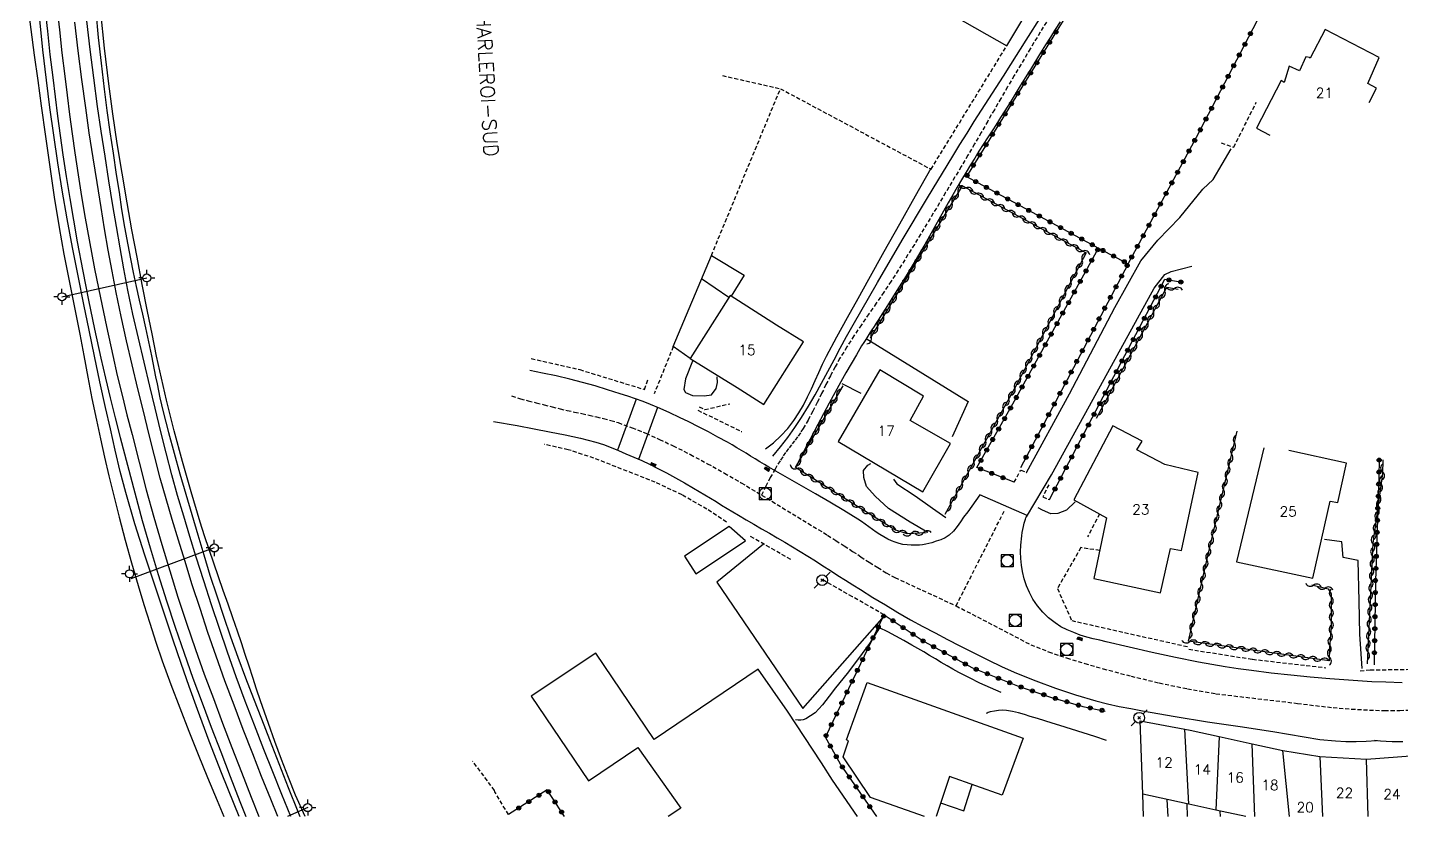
# Model space of a CAD drawing. Header units: millimetres. Extents: x 146998 to 148001, y 143000 to 144001.
# Drawn here: x 147607 to 147778, y 143000 to 143098.3 of the extents above; entities that cross this region are included whole.
import ezdxf
from ezdxf.enums import TextEntityAlignment as Align

# ---------------------------------------------------------------- set-up
doc = ezdxf.new("R2010")
doc.units = ezdxf.units.MM
doc.linetypes.add('DASHED', pattern=[0.75, 0.5, -0.25])
doc.layers.get('0').update_dxf_attribs({"linetype": 'CONTINUOUS'})
for name, color, linetype in [('W0001', 6, 'DASHED'), ('W0008', 7, 'CONTINUOUS'), ('W0014', 7, 'CONTINUOUS'), ('W0017', 7, 'CONTINUOUS'), ('W0020', 2, 'CONTINUOUS'), ('W0101', 7, 'CONTINUOUS'), ('W0104', 1, 'CONTINUOUS'), ('W0112', 1, 'DASHED'), ('W0211', 2, 'CONTINUOUS'), ('W0214', 2, 'CONTINUOUS'), ('W0300', 7, 'CONTINUOUS'), ('W0310', 3, 'CONTINUOUS'), ('W0323', 7, 'CONTINUOUS'), ('W0401', 7, 'CONTINUOUS'), ('W0420', 7, 'CONTINUOUS'), ('W0473', 7, 'CONTINUOUS'), ('W0610', 7, 'CONTINUOUS'), ('W0611', 7, 'CONTINUOUS'), ('W0700', 7, 'CONTINUOUS'), ('W0989', 7, 'CONTINUOUS'), ('W0991', 7, 'CONTINUOUS'), ('W1102', 7, 'CONTINUOUS')]:
    doc.layers.add(name, color=color, linetype=linetype)
doc.styles.get("Standard").update_dxf_attribs({"font": 'romans.shx', "width": 0.85})

# ---------------------------------------------------------------- blocks, each defined once
blk = doc.blocks.new('T610')
for p, q in [((-0.500001, 0), (-1.000002, 0)), ((0, 0.500001), (0, 1.000002)), ((0.500001, 0), (1.000002, 0)), ((0, -0.500001), (0, -1.000002))]:
    blk.add_line(p, q)
blk.add_ellipse((0, 0), major_axis=(-0.353554, 0.353554), ratio=1, start_param=3.926990817, end_param=10.2101761242)
blk = doc.blocks.new('T401')
for p, q in [((-0.3, 0.3), (0, 0.3)), ((-0.3, -0.25), (-0.3, 0.3)), ((-0.3, 0.15), (0, 0.15)), ((-0.3, 0), (0, 0)), ((0, 0.3), (0, -0.25)), ((-0.3, -0.15), (0, -0.15)), ((-0.3, -0.25), (-0.3, -0.3)), ((-0.3, -0.3), (0, -0.3)), ((0, -0.3), (0, -0.25))]:
    blk.add_line(p, q)
blk = doc.blocks.new('T420')
for p, q in [((0.75, 0.75), (-0.75, 0.75)), ((-0.75, 0.75), (-0.75, -0.75)), ((0.75, 0.75), (0.75, -0.75)), ((0.75, -0.75), (-0.75, -0.75))]:
    blk.add_line(p, q)
blk.add_ellipse((0, 0), major_axis=(-0.53, 0.53), ratio=1, start_param=3.926991, end_param=10.210176)
blk = doc.blocks.new('T473')
for p, q in [((-0.166667, 0.166667), (0.166667, -0.166667)), ((-0.166667, -0.166667), (0.166667, 0.166667)), ((0.500001, 0.500001), (1.000002, 1.000002)), ((-1.000002, -1.000002), (-0.500001, -0.500001))]:
    blk.add_line(p, q)
blk.add_ellipse((0, 0), major_axis=(0.471405, 0.471405), ratio=1, start_param=5.4977871438, end_param=11.780972451)
blk = doc.blocks.new('t323o')
at = {"color": 0, "linetype": 'Continuous'}
for radius in [0.25, 0.15]:
    blk.add_circle((0, 0), radius, dxfattribs=at)
blk = doc.blocks.new('t310o')
at = {"color": 0, "linetype": 'Continuous'}
for centre, start, end in [((-0.5, 0.38), 216.8699, 323.1304), ((0.5, -0.37), 36.8699, 143.1303)]:
    blk.add_arc(centre, 0.625, start, end, dxfattribs=at)

msp = doc.modelspace()

# ---------------------------------------------------------------- linework, layer by layer
at = {"layer": 'W0001'}
for points in [[(147733.78, 143098.96), (147731.77, 143095.63), (147729.78, 143092.28), (147728.95, 143090.87), (147728.12, 143089.45), (147727.3, 143088.03), (147726.48, 143086.61), (147725.66, 143085.19), (147724.84, 143083.78), (147724.01, 143082.36), (147723.17, 143080.95), (147721.24, 143077.71), (147719.31, 143074.48), (147717.35, 143071.26), (147715.35, 143068.06), (147714.46, 143066.68), (147713.54, 143065.31), (147712.61, 143063.95), (147711.68, 143062.6), (147710.75, 143061.24), (147709.83, 143059.87), (147708.94, 143058.49), (147708.09, 143057.08), (147707.48, 143056), (147706.9, 143054.91), (147706.35, 143053.8), (147705.81, 143052.69), (147705.27, 143051.58), (147704.71, 143050.47), (147704.12, 143049.38), (147703.5, 143048.32), (147703.16, 143047.8), (147702.81, 143047.29), (147702.44, 143046.8), (147702.07, 143046.31), (147701.69, 143045.82), (147701.32, 143045.33), (147700.97, 143044.82), (147700.63, 143044.31), (147700.01, 143043.27), (147699.42, 143042.21), (147698.86, 143041.14), (147698.34, 143040.04)], [(147667.23, 143052.39), (147668.32, 143052.03), (147669.3, 143051.79), (147670.29, 143051.53), (147671.27, 143051.28), (147672.26, 143051.03), (147673.25, 143050.79), (147674.15, 143050.58), (147675.06, 143050.38), (147675.96, 143050.19), (147676.87, 143050), (147677.78, 143049.79), (147678.68, 143049.57), (147679.58, 143049.33), (147680.47, 143049.06), (147682.22, 143048.43), (147683.94, 143047.73), (147685.64, 143046.97), (147687.32, 143046.18), (147689.48, 143045.09), (147691.61, 143043.95), (147693.72, 143042.76), (147695.81, 143041.56), (147698.34, 143040.04)], [(147698.34, 143040.04), (147706.55, 143035.04), (147707.59, 143034.38), (147708.63, 143033.71), (147709.67, 143033.03), (147710.7, 143032.35), (147711.74, 143031.67), (147712.79, 143031.01), (147713.85, 143030.37), (147714.93, 143029.76), (147722.54, 143026.24)], [(147722.54, 143026.24), (147728.52, 143038.03)], [(147722.54, 143026.24), (147731.84, 143021.4), (147734.05, 143020.53), (147736.29, 143019.75), (147738.55, 143019.06), (147740.83, 143018.41), (147744.31, 143017.49), (147747.81, 143016.64), (147751.33, 143015.91), (147754.88, 143015.29), (147765.02, 143014.1), (147767.25, 143013.81), (147769.48, 143013.57), (147771.73, 143013.39), (147773.97, 143013.26), (147775.87, 143013.21), (147777.77, 143013.22), (147779.67, 143013.26)], [(147754.88, 143015.29), (147765.02, 143014.1)]]:
    msp.add_lwpolyline(points, dxfattribs=at)
at = {"layer": 'W0008'}
for points in [[(147699.74, 143044.87), (147700.69, 143046.03), (147701.6, 143047.23), (147702.47, 143048.45), (147703.3, 143049.7), (147704.18, 143051.1), (147705.01, 143052.53), (147705.81, 143053.98), (147706.59, 143055.43), (147707.35, 143056.89), (147708.12, 143058.35), (147708.91, 143059.8), (147709.72, 143061.24), (147712.77, 143066.53), (147715.85, 143071.79), (147718.97, 143077.04), (147722.13, 143082.26), (147723.02, 143083.69), (147723.91, 143085.12), (147724.81, 143086.55), (147725.72, 143087.97), (147726.63, 143089.39), (147727.54, 143090.81), (147728.45, 143092.23), (147729.35, 143093.65), (147731.28, 143096.71), (147733.2, 143099.77)], [(147735.48, 143099), (147734.88, 143098.04), (147734.28, 143097.09), (147733.68, 143096.13), (147733.05, 143095.11), (147732.41, 143094.08), (147731.78, 143093.05), (147731.15, 143092.02), (147730.52, 143090.99), (147729.89, 143089.96), (147729.25, 143088.94), (147728.62, 143087.91), (147728.08, 143087.07), (147727.55, 143086.23), (147727.01, 143085.39), (147726.47, 143084.55), (147725.93, 143083.71), (147725.39, 143082.87), (147724.86, 143082.02), (147724.33, 143081.17), (147723.78, 143080.25), (147723.23, 143079.32), (147722.69, 143078.39), (147722.15, 143077.45), (147721.56, 143076.42), (147720.97, 143075.39), (147720.39, 143074.35), (147719.81, 143073.32), (147719.23, 143072.28), (147718.64, 143071.25), (147718.04, 143070.22), (147717.44, 143069.2), (147716.31, 143067.35), (147715.16, 143065.5), (147714.01, 143063.67), (147712.85, 143061.84), (147712.59, 143061.43), (147712.33, 143061.03), (147712.07, 143060.63), (147711.81, 143060.23), (147711.55, 143059.83), (147711.3, 143059.43), (147711.04, 143059.03), (147710.79, 143058.62), (147710.13, 143057.51), (147709.48, 143056.39), (147708.83, 143055.26), (147708.2, 143054.13), (147706.75, 143051.48), (147705.32, 143048.82), (147703.92, 143046.15), (147702.54, 143043.46)]]:
    msp.add_lwpolyline(points, dxfattribs=at)
at = {"layer": 'W0014'}
for points in [[(147725.5, 143040.07), (147725.01, 143039.37), (147724.51, 143038.67), (147724, 143037.97), (147723.48, 143037.29), (147723.07, 143036.71), (147722.66, 143036.12), (147722.21, 143035.55), (147721.67, 143035.06), (147721.17, 143034.73), (147720.63, 143034.48), (147720.07, 143034.28), (147719.51, 143034.1), (147719.14, 143034), (147718.76, 143033.92), (147718.37, 143033.86), (147717.98, 143033.82), (147717.47, 143033.79), (147716.96, 143033.79), (147716.44, 143033.83), (147715.93, 143033.9), (147715.44, 143034.01), (147714.97, 143034.16), (147714.5, 143034.35), (147714.05, 143034.56), (147713.55, 143034.82), (147713.07, 143035.12), (147712.6, 143035.43), (147712.15, 143035.75), (147711.7, 143036.08), (147711.24, 143036.41), (147710.79, 143036.73), (147710.32, 143037.04), (147708.58, 143038.11), (147706.82, 143039.15), (147705.05, 143040.18), (147703.29, 143041.2), (147702.71, 143041.54), (147702.14, 143041.87), (147701.56, 143042.19), (147700.98, 143042.52), (147700.4, 143042.85), (147699.83, 143043.18), (147699.25, 143043.51), (147698.68, 143043.85), (147698.11, 143044.19), (147697.54, 143044.54), (147696.97, 143044.89), (147696.4, 143045.24), (147695.83, 143045.59), (147695.26, 143045.94), (147694.69, 143046.28), (147694.11, 143046.61), (147692.91, 143047.27), (147691.71, 143047.91), (147690.5, 143048.54), (147689.28, 143049.15), (147688.11, 143049.72), (147686.92, 143050.29), (147685.73, 143050.83), (147684.52, 143051.34), (147683.59, 143051.7), (147682.64, 143052.04), (147681.68, 143052.35), (147680.73, 143052.66), (147679.17, 143053.15), (147677.61, 143053.63), (147676.05, 143054.08), (147674.47, 143054.49), (147672.79, 143054.88), (147671.09, 143055.21), (147669.48, 143055.56)], [(147664.99, 143049.22), (147667.94, 143048.71), (147670.02, 143048.31), (147671.95, 143047.93), (147673.88, 143047.56), (147675.81, 143047.14), (147677.71, 143046.63), (147678.66, 143046.32), (147679.6, 143045.96), (147680.53, 143045.58), (147681.45, 143045.19), (147682.44, 143044.77), (147683.42, 143044.34), (147684.4, 143043.89), (147685.36, 143043.41), (147686.51, 143042.82), (147687.64, 143042.2), (147688.76, 143041.56), (147689.88, 143040.91), (147690.58, 143040.5), (147691.28, 143040.08), (147691.98, 143039.66), (147692.67, 143039.23), (147693.36, 143038.8), (147694.06, 143038.38), (147694.75, 143037.95), (147695.45, 143037.53), (147696.41, 143036.96), (147697.38, 143036.4), (147698.34, 143035.84), (147699.31, 143035.28), (147700.27, 143034.73), (147701.24, 143034.16), (147702.2, 143033.6), (147703.15, 143033.02), (147704.1, 143032.44), (147705.04, 143031.84), (147705.97, 143031.24), (147706.91, 143030.64), (147707.84, 143030.04), (147708.77, 143029.44), (147709.71, 143028.84), (147710.65, 143028.26), (147712.2, 143027.3), (147713.74, 143026.36), (147715.3, 143025.43), (147716.87, 143024.52), (147718.39, 143023.69), (147719.92, 143022.87), (147721.46, 143022.07), (147723.01, 143021.28), (147724.75, 143020.39), (147726.49, 143019.5), (147728.26, 143018.65), (147730.05, 143017.86), (147732.48, 143016.89), (147734.93, 143015.98), (147737.42, 143015.16), (147739.92, 143014.41), (147741.37, 143014.04), (147742.83, 143013.72), (147744.29, 143013.44), (147745.75, 143013.17), (147749.79, 143012.46), (147753.84, 143011.81), (147757.89, 143011.2), (147761.95, 143010.59), (147763.89, 143010.26), (147765.84, 143009.92), (147767.79, 143009.61), (147769.76, 143009.42), (147771.03, 143009.36), (147772.31, 143009.35), (147773.59, 143009.39), (147774.87, 143009.49)], [(147731.38, 143037.49), (147725.5, 143040.07)], [(147769.06, 143017.14), (147766.62, 143017.36), (147764.18, 143017.6), (147761.74, 143017.87), (147759.31, 143018.18), (147757.66, 143018.41), (147756.01, 143018.65), (147754.36, 143018.92), (147752.72, 143019.22), (147749.83, 143019.79), (147746.95, 143020.42), (147744.08, 143021.08), (147741.22, 143021.76), (147740.41, 143021.95), (147739.6, 143022.13), (147738.79, 143022.34), (147737.99, 143022.6), (147737.18, 143022.91), (147736.37, 143023.25), (147735.59, 143023.64), (147734.85, 143024.12), (147734.06, 143024.76), (147733.33, 143025.47), (147732.68, 143026.24), (147732.1, 143027.08), (147731.66, 143027.89), (147731.3, 143028.73), (147731.02, 143029.61), (147730.8, 143030.5), (147730.66, 143031.31), (147730.59, 143032.14), (147730.57, 143032.96), (147730.6, 143033.79), (147730.63, 143034.18), (147730.67, 143034.57), (147730.72, 143034.97), (147730.78, 143035.36), (147730.85, 143035.75), (147730.93, 143036.13), (147731.02, 143036.52), (147731.13, 143036.9), (147731.18, 143037.05), (147731.24, 143037.2), (147731.31, 143037.35), (147731.38, 143037.49)], [(147778.06, 143016.66), (147776.02, 143016.72), (147774.28, 143016.79), (147772.54, 143016.89), (147770.8, 143017.01), (147769.06, 143017.14)], [(147774.61, 143009.51), (147775.34, 143009.44), (147776.08, 143009.39), (147776.81, 143009.35), (147777.55, 143009.34), (147778.13, 143009.33)]]:
    msp.add_lwpolyline(points, dxfattribs=at)
at = {"layer": 'W0017'}
for points in [[(147731.32, 143042.85), (147736.67, 143052.66), (147742.29, 143063.39), (147745.53, 143069.21), (147747.66, 143071.77), (147750.4, 143074.61), (147753.24, 143078.14), (147754.55, 143079.36), (147756.79, 143083.15)], [(147731.3, 143037.31), (147734.42, 143042.57), (147740.52, 143053.66), (147747.17, 143065.83), (147748.52, 143067.52), (147749.29, 143067.87), (147751.87, 143068.55)], [(147711.36, 143059.52), (147724.06, 143051.69), (147722.04, 143047.29)], [(147689.74, 143056.72), (147688.87, 143054.51), (147688.67, 143053.19), (147688.85, 143052.8), (147689.73, 143052.45), (147691.21, 143052.38), (147692.1, 143052.53), (147692.68, 143053.31), (147692.85, 143054.04), (147692.8, 143054.78)], [(147710.72, 143052.7), (147708.37, 143053.89)], [(147719.01, 143035.37), (147716.83, 143036.67), (147714.13, 143038.38), (147712.45, 143039.91), (147711.38, 143041.09), (147711.07, 143042.24), (147711.01, 143043.11), (147711.55, 143043.76), (147711.92, 143043.96)], [(147714.74, 143042), (147715.16, 143041.45), (147717.44, 143039.95), (147719.62, 143038.39), (147721.26, 143037.23)], [(147737.37, 143039.19), (147736.26, 143038.15), (147735.2, 143037.76), (147734.31, 143037.72), (147733.29, 143038.17), (147732.75, 143038.47)], [(147698.57, 143033.94), (147692.76, 143029.21), (147703.47, 143013.45), (147713.36, 143024.68)], [(147773.08, 143018.44), (147772.78, 143022.73), (147772.7, 143026.81), (147772.57, 143031.88), (147770.72, 143032.27), (147770.54, 143034.21), (147768.39, 143034.49)]]:
    msp.add_lwpolyline(points, dxfattribs=at)
at = {"layer": 'W0020'}
for points in [[(147682.74, 143052), (147680.39, 143045.65)], [(147683.05, 143044.5), (147685.43, 143050.97)]]:
    msp.add_lwpolyline(points, dxfattribs=at)
at = {"layer": 'W0101'}
for points in [[(147773.95, 143088.92), (147774.84, 143090.71), (147773.76, 143091.31), (147775.21, 143094.55), (147768.49, 143098.03), (147766.61, 143094.44), (147766.52, 143094.54), (147766.08, 143094.63), (147765.28, 143092.86), (147763.98, 143093.47), (147763.37, 143091.41), (147762.99, 143091.67), (147759.94, 143085.72)], [(147759.94, 143085.72), (147761.58, 143084.85)], [(147760.84, 143045.94), (147757.44, 143031.74)], [(147757.44, 143031.74), (147766.93, 143029.71), (147769.09, 143039.26), (147770.04, 143039.11), (147771.12, 143044.03), (147763.96, 143045.61)], [(147677.69, 143020.34), (147669.67, 143015), (147676.81, 143004.46), (147682.94, 143008.58), (147688.29, 143001.04), (147686.73, 143000)], [(147710.29, 143000), (147707.18, 143004.53), (147705.8, 143006.67), (147701.54, 143013.12), (147697.92, 143018.36), (147684.98, 143009.61), (147677.69, 143020.34)], [(147718.62, 143000), (147711.87, 143002.37), (147708.48, 143007.42), (147709.16, 143009.42), (147708.92, 143009.56), (147711.46, 143016.7)], [(147711.46, 143016.7), (147730.9, 143009.75), (147728.29, 143002.65), (147721.71, 143004.98), (147720.05, 143000)], [(147751.5, 143001.53), (147751.3, 143001.58), (147745.76, 143002.77), (147745.45, 143011.92)], [(147745.45, 143011.92), (147751.01, 143010.89)], [(147751.01, 143010.89), (147751.66, 143010.75), (147755.26, 143009.96)], [(147755.26, 143009.96), (147759.39, 143009.06)], [(147759.39, 143009.06), (147763.21, 143008.23)], [(147763.21, 143008.23), (147767.8, 143007.47)], [(147767.8, 143007.47), (147773.6, 143007.14)], [(147773.6, 143007.14), (147779.66, 143007.59)], [(147754.87, 143000.8), (147751.5, 143001.53)], [(147758.59, 143000), (147754.87, 143000.8)]]:
    msp.add_lwpolyline(points, dxfattribs=at)
for points in [[(147700.21, 143061.19), (147694.41, 143064.9), (147689.45, 143057.04), (147695.3, 143053.42), (147698.62, 143051.32), (147703.54, 143059.11)], [(147707.85, 143046.73), (147718.39, 143040.46), (147721.86, 143046.47), (147716.81, 143049.33), (147718.49, 143052.36), (147713.05, 143055.64)], [(147739.69, 143029.64), (147747.99, 143027.85), (147749.23, 143033.39), (147750.59, 143033.13), (147752.68, 143042.87), (147748.51, 143043.85), (147745.02, 143045.67), (147745.71, 143046.77), (147742.05, 143048.65), (147737.2, 143039.43), (147741.27, 143037.22)]]:
    msp.add_lwpolyline(points, close=True, dxfattribs=at)
at = {"layer": 'W0104'}
for points in [[(147715.36, 143125.45), (147715.92, 143125.35), (147718.63, 143120.78), (147716.4, 143111.55), (147708.22, 143113.17), (147706.82, 143106.06), (147714.69, 143104.39), (147714.57, 143104.15), (147728.84, 143095.99), (147750.47, 143132.07), (147721.55, 143138.29)], [(147689.45, 143057.04), (147687.34, 143058.53), (147692.09, 143069.89), (147696.17, 143067.43), (147694.57, 143064.8)], [(147694.27, 143064.66), (147690.87, 143066.97)], [(147720.61, 143001.69), (147723.51, 143000.72), (147724.55, 143003.98)], [(147745.86, 143000), (147745.76, 143002.77)], [(147748.93, 143000), (147748.81, 143002.11)], [(147751.33, 143000), (147751.3, 143001.58)], [(147755.43, 143000), (147755.39, 143000.69)]]:
    msp.add_lwpolyline(points, dxfattribs=at)
msp.add_lwpolyline([(147696.34, 143034.36), (147694.3, 143036.14), (147688.73, 143032.41), (147690.16, 143030.24)], close=True, dxfattribs=at)
at = {"layer": 'W0112'}
for points in [[(147693.46, 143092.28), (147700.68, 143090.65), (147719.42, 143080.62), (147728.84, 143095.99)], [(147692.09, 143069.89), (147700.68, 143090.65)], [(147755.51, 143083.93), (147757.1, 143083.37), (147759.9, 143088.97)], [(147687.34, 143058.53), (147684.96, 143052.64)], [(147669.67, 143057.05), (147675.71, 143055.66), (147679.98, 143054.35), (147683.75, 143053.2)], [(147683.75, 143053.2), (147684.24, 143054.55)], [(147690.41, 143050.6), (147695.86, 143047.95)], [(147690.58, 143051.04), (147691.26, 143050.68), (147694.38, 143051.41)], [(147693.98, 143036.67), (147691.53, 143038.29), (147688.44, 143040.06), (147685.11, 143041.64), (147677.47, 143044.64), (147674.26, 143045.69), (147671.28, 143046.34)], [(147729.78, 143041.64), (147730.58, 143043.16), (147731.32, 143042.85)], [(147734.07, 143041.33), (147733.32, 143039.82), (147734.15, 143039.47)], [(147740.39, 143037.7), (147738.91, 143034.84)], [(147701.96, 143032.01), (147696.93, 143034.88)], [(147740.44, 143033.13), (147738.08, 143033.49), (147735.15, 143028.39), (147736.93, 143024.4), (147751.5, 143021.13)], [(147713.58, 143025.11), (147709.63, 143027.37), (147705.93, 143029.51)], [(147751.49, 143020.84), (147759.42, 143019.59), (147768.56, 143018.54)], [(147772.84, 143018.15), (147774.05, 143018.26)], [(147774.05, 143018.26), (147787.92, 143018.49)], [(147666.84, 143000.24), (147665.12, 143003.09), (147665.11, 143003.25), (147662.38, 143006.9), (147662.38, 143006.9)]]:
    msp.add_lwpolyline(points, dxfattribs=at)
at = {"layer": 'W0211'}
for points in [[(147615.47, 143100.27), (147615.79, 143097.05), (147616.14, 143093.83), (147616.52, 143090.61), (147616.86, 143087.94), (147617.24, 143085.28), (147617.63, 143082.63), (147618.03, 143079.97), (147618.37, 143077.78), (147618.7, 143075.59), (147619.06, 143073.4), (147619.45, 143071.21), (147619.79, 143069.48), (147620.14, 143067.75), (147620.51, 143066.02), (147620.89, 143064.3), (147621.28, 143062.57), (147621.66, 143060.85), (147622.04, 143059.12), (147622.41, 143057.4), (147622.59, 143056.52), (147622.76, 143055.65), (147622.93, 143054.77), (147623.1, 143053.89), (147623.28, 143053.02), (147623.46, 143052.14), (147623.65, 143051.27), (147623.85, 143050.4), (147624.51, 143047.82), (147625.22, 143045.25), (147625.95, 143042.7), (147626.69, 143040.14), (147627.42, 143037.62), (147628.16, 143035.1), (147628.91, 143032.59), (147629.69, 143030.08), (147630.53, 143027.51), (147631.38, 143024.95), (147632.26, 143022.39), (147633.17, 143019.85), (147634.12, 143017.28), (147635.1, 143014.71), (147636.09, 143012.16), (147637.1, 143009.6), (147638.27, 143006.6), (147639.44, 143003.6), (147640.64, 143000.61), (147640.89, 143000)], [(147633.34, 143000), (147632.7, 143001.56), (147631.13, 143005.46), (147629.61, 143009.39), (147628.12, 143013.33), (147627.09, 143016.19), (147626.09, 143019.07), (147625.12, 143021.96), (147624.15, 143024.85), (147622.87, 143028.71), (147621.59, 143032.57), (147620.36, 143036.45), (147619.23, 143040.35), (147618.53, 143042.99), (147617.9, 143045.63), (147617.3, 143048.29), (147616.71, 143050.94), (147616, 143054.15), (147615.31, 143057.36), (147614.64, 143060.57), (147613.99, 143063.79), (147613.28, 143067.34), (147612.59, 143070.89), (147611.93, 143074.44), (147611.31, 143078.01), (147610.76, 143081.43), (147610.25, 143084.86), (147609.78, 143088.3), (147609.34, 143091.73), (147608.9, 143095.51), (147608.5, 143099.29)], [(147713.03, 143023.51), (147711.75, 143021.57), (147710.41, 143019.68), (147709, 143017.83), (147707.54, 143016.03), (147706.74, 143015), (147705.93, 143013.93), (147704.99, 143012.93), (147703.84, 143012.17), (147703.53, 143012.05), (147703.2, 143011.99), (147702.87, 143012), (147702.55, 143012.06)], [(147728.15, 143015.43), (147726.81, 143016.02), (147725.5, 143016.63), (147724.19, 143017.27), (147722.9, 143017.93), (147722.15, 143018.34), (147721.42, 143018.76), (147720.69, 143019.19), (147719.96, 143019.63), (147719.24, 143020.07), (147718.51, 143020.51), (147717.78, 143020.94), (147717.05, 143021.36), (147716.05, 143021.91), (147715.05, 143022.46), (147714.04, 143022.99), (147713.03, 143023.51)], [(147741.26, 143009.49), (147739.8, 143009.96), (147738.35, 143010.42), (147736.89, 143010.88), (147735.43, 143011.33), (147734.51, 143011.63), (147733.6, 143011.92), (147732.68, 143012.2), (147731.76, 143012.48), (147731.04, 143012.69), (147730.32, 143012.91), (147729.58, 143013.1), (147728.83, 143013.21), (147728.32, 143013.23), (147727.8, 143013.19), (147727.3, 143013.12), (147726.8, 143013.03), (147726.66, 143012.99), (147726.53, 143012.95), (147726.4, 143012.89), (147726.27, 143012.83)]]:
    msp.add_lwpolyline(points, dxfattribs=at)
at = {"layer": 'W0214'}
for points in [[(147606.98, 143101.21), (147607.38, 143098.03), (147607.8, 143094.85), (147608.25, 143091.68), (147608.7, 143088.5), (147609.23, 143084.71), (147609.76, 143080.93), (147610.31, 143077.15), (147610.92, 143073.37), (147611.52, 143070.04), (147612.16, 143066.72), (147612.83, 143063.41), (147613.48, 143060.09), (147613.99, 143057.41), (147614.49, 143054.73), (147615.01, 143052.05), (147615.55, 143049.38), (147616.05, 143047.06), (147616.58, 143044.74), (147617.12, 143042.42), (147617.69, 143040.11), (147618.41, 143037.27), (147619.15, 143034.43), (147619.93, 143031.59), (147620.74, 143028.77), (147621.45, 143026.42), (147622.19, 143024.07), (147622.96, 143021.73), (147623.76, 143019.41), (147624.82, 143016.46), (147625.93, 143013.54), (147627.07, 143010.62), (147628.23, 143007.72), (147629.39, 143004.85), (147630.57, 143002), (147631.42, 143000)], [(147641.53, 143000), (147640.35, 143002.67), (147639.45, 143004.88), (147638.59, 143007.1), (147637.77, 143009.33), (147636.97, 143011.57), (147636.47, 143013), (147635.98, 143014.43), (147635.5, 143015.87), (147635.02, 143017.31), (147634.55, 143018.75), (147634.08, 143020.2), (147633.6, 143021.64), (147633.12, 143023.07), (147632.54, 143024.77), (147631.95, 143026.47), (147631.35, 143028.16), (147630.75, 143029.85), (147630.16, 143031.54), (147629.58, 143033.24), (147629.01, 143034.95), (147628.47, 143036.66), (147627.34, 143040.43), (147626.26, 143044.22), (147625.24, 143048.03), (147624.28, 143051.85), (147623.64, 143054.6), (147623.04, 143057.36), (147622.48, 143060.13), (147621.92, 143062.9), (147621.25, 143066.28), (147620.61, 143069.67), (147619.98, 143073.06), (147619.39, 143076.45), (147618.76, 143080.14), (147618.16, 143083.83), (147617.59, 143087.53), (147617.09, 143091.24), (147616.57, 143095.7), (147616.11, 143100.18)]]:
    msp.add_lwpolyline(points, dxfattribs=at)
at = {"layer": 'W0300'}
msp.add_lwpolyline([(147698.84, 143045.78), (147699.82, 143046.56), (147700.74, 143047.42), (147701.59, 143048.35), (147702.36, 143049.34), (147702.99, 143050.28), (147703.55, 143051.25), (147704.07, 143052.26), (147704.54, 143053.28), (147705, 143054.3), (147705.46, 143055.32), (147705.93, 143056.34), (147706.43, 143057.34), (147707.72, 143059.74), (147709.03, 143062.14), (147710.35, 143064.52), (147711.68, 143066.91), (147713.61, 143070.37), (147715.55, 143073.83), (147717.49, 143077.29), (147719.45, 143080.74)], dxfattribs=at)
at = {"layer": 'W0310'}
for points in [[(147711.88, 143059.57), (147723.33, 143078.54), (147738.71, 143070.19), (147729.8, 143053.31), (147721.13, 143037.61)], [(147740, 143049.61), (147748.78, 143065.93), (147750.16, 143065.68)], [(147718.82, 143035.35), (147716.45, 143035.21), (147714.91, 143035.71), (147708.63, 143039.66), (147702.54, 143043.46), (147708.47, 143053.63)], [(147766.83, 143028.86), (147768.84, 143028.35), (147769.22, 143027.75), (147769.23, 143023.66), (147768.99, 143020.99), (147768.98, 143019.4), (147751.47, 143021.83), (147753.8, 143032.1), (147757.53, 143047.99)], [(147775.64, 143044.41), (147775.6, 143042.74), (147774.42, 143034.05), (147773.69, 143019.02)]]:
    msp.add_lwpolyline(points, dxfattribs=at)
at = {"layer": 'W0323'}
for points in [[(147797.09, 143112.69), (147771.34, 143120.21), (147755.95, 143124.21), (147753.9, 143123.95), (147750.23, 143122.35), (147740.55, 143106.76), (147733.08, 143094.67), (147723.82, 143079.72), (147740.26, 143070.8), (147743.94, 143068.85), (147752.46, 143084.62), (147761.5, 143102), (147767.08, 143112.31), (147771.23, 143119.98)], [(147729.78, 143041.64), (147725.13, 143043.47), (147729.61, 143051.4), (147740.26, 143070.8)], [(147743.94, 143068.85), (147736.73, 143055.11), (147730.55, 143043.42)], [(147734.15, 143039.47), (147739.49, 143049.66), (147748.51, 143066.92), (147750.67, 143066.54)], [(147775.19, 143044.45), (147775.15, 143042.31), (147774.73, 143029.3), (147774.58, 143018.9)], [(147712.66, 143000), (147708.14, 143006.54), (147706.27, 143009.89), (147713.58, 143025.11), (147718.55, 143021.8), (147724.57, 143018.52), (147730.2, 143016.27), (147734.3, 143014.88), (147738.3, 143013.72), (147741.08, 143013.14)], [(147673.8, 143000), (147671.67, 143003.32), (147666.84, 143000.24)]]:
    msp.add_lwpolyline(points, dxfattribs=at)
at = {"layer": 'W0611'}
for points in [[(147611.27, 143064.74), (147621.83, 143067.09)], [(147630.23, 143033.45), (147619.84, 143029.59)], [(147641.85, 143001.11), (147639.33, 143000)]]:
    msp.add_lwpolyline(points, dxfattribs=at)
at = {"layer": 'W0700'}
for points in [[(147609.16, 143100.7), (147609.46, 143097.81), (147609.78, 143094.93), (147610.12, 143092.05), (147610.41, 143089.64), (147610.72, 143087.24), (147611.05, 143084.83), (147611.39, 143082.43), (147611.8, 143079.71), (147612.24, 143076.99), (147612.69, 143074.28), (147613.17, 143071.57), (147613.86, 143067.94), (147614.58, 143064.32), (147615.33, 143060.7), (147616.12, 143057.1), (147616.69, 143054.61), (147617.29, 143052.14), (147617.9, 143049.67), (147618.53, 143047.2), (147619.42, 143043.75), (147620.32, 143040.31), (147621.26, 143036.87), (147622.24, 143033.45), (147623.24, 143030.15), (147624.28, 143026.87), (147625.36, 143023.59), (147626.48, 143020.33), (147627.57, 143017.25), (147628.7, 143014.18), (147629.86, 143011.13), (147631.03, 143008.07), (147632.22, 143004.97), (147633.41, 143001.87), (147634.15, 143000)], [(147610.65, 143100.84), (147610.95, 143097.97), (147611.27, 143095.1), (147611.61, 143092.23), (147611.9, 143089.83), (147612.21, 143087.44), (147612.53, 143085.04), (147612.88, 143082.65), (147613.29, 143079.94), (147613.72, 143077.24), (147614.17, 143074.54), (147614.65, 143071.84), (147615.33, 143068.22), (147616.05, 143064.62), (147616.8, 143061.02), (147617.59, 143057.42), (147618.15, 143054.95), (147618.75, 143052.49), (147619.36, 143050.03), (147619.99, 143047.57), (147620.87, 143044.14), (147621.77, 143040.71), (147622.7, 143037.29), (147623.68, 143033.88), (147624.68, 143030.6), (147625.71, 143027.33), (147626.79, 143024.07), (147627.89, 143020.82), (147628.98, 143017.75), (147630.11, 143014.7), (147631.27, 143011.65), (147632.43, 143008.61), (147633.61, 143005.52), (147634.8, 143002.43), (147635.76, 143000)], [(147638.14, 143000), (147637.25, 143002.18), (147636.12, 143005), (147635.02, 143007.82), (147633.84, 143010.84), (147632.69, 143013.87), (147631.55, 143016.91), (147630.46, 143019.96), (147629.44, 143022.92), (147628.45, 143025.9), (147627.49, 143028.88), (147626.55, 143031.87), (147625.76, 143034.43), (147624.98, 143037), (147624.23, 143039.58), (147623.51, 143042.16), (147622.77, 143044.93), (147622.08, 143047.71), (147621.4, 143050.49), (147620.73, 143053.28), (147620.02, 143056.27), (147619.32, 143059.26), (147618.64, 143062.26), (147618.01, 143065.27), (147617.5, 143067.92), (147617.03, 143070.56), (147616.58, 143073.21), (147616.14, 143075.87), (147615.64, 143078.96), (147615.14, 143082.05), (147614.67, 143085.15), (147614.23, 143088.25), (147613.75, 143091.81), (147613.3, 143095.38), (147612.88, 143098.95)], [(147639.76, 143000), (147638.64, 143002.75), (147637.52, 143005.55), (147636.41, 143008.36), (147635.25, 143011.37), (147634.09, 143014.39), (147632.97, 143017.42), (147631.87, 143020.46), (147630.86, 143023.41), (147629.88, 143026.37), (147628.92, 143029.34), (147627.99, 143032.32), (147627.2, 143034.87), (147626.42, 143037.42), (147625.67, 143039.98), (147624.95, 143042.56), (147624.22, 143045.31), (147623.53, 143048.08), (147622.86, 143050.85), (147622.19, 143053.62), (147621.49, 143056.6), (147620.78, 143059.59), (147620.11, 143062.57), (147619.48, 143065.57), (147618.97, 143068.2), (147618.51, 143070.83), (147618.06, 143073.47), (147617.62, 143076.11), (147617.12, 143079.19), (147616.63, 143082.27), (147616.15, 143085.36), (147615.71, 143088.45), (147615.24, 143092), (147614.79, 143095.55), (147614.37, 143099.11)]]:
    msp.add_lwpolyline(points, dxfattribs=at)
at = {"layer": 'W1102'}
for points in [[(147751.5, 143001.53), (147751.01, 143010.89)], [(147755.26, 143009.96), (147754.87, 143000.8)], [(147759.71, 143000), (147759.39, 143009.06)], [(147764.02, 143000), (147763.21, 143008.23)], [(147767.8, 143007.47), (147768.14, 143000)], [(147773.82, 143000), (147773.6, 143007.14)]]:
    msp.add_lwpolyline(points, dxfattribs=at)

# ---------------------------------------------------------------- block references
at = {"layer": 'W0310'}
for p, rotation in [((147722.82, 143077.71), 58.89657256197204), ((147723.78, 143078.3), 331.5005800464702), ((147725.1, 143077.58), 331.5005800464702), ((147722.05, 143076.42), 58.89657256197204), ((147726.42, 143076.86), 331.5005800464702), ((147727.74, 143076.15), 331.5005800464702), ((147720.5, 143073.85), 58.89657256197204), ((147721.27, 143075.14), 58.89657256197204), ((147729.06, 143075.43), 331.5005800464702), ((147730.38, 143074.72), 331.5005800464702), ((147731.69, 143074), 331.5005800464702), ((147719.72, 143072.57), 58.89657256197204), ((147733.01, 143073.29), 331.5005800464702), ((147734.33, 143072.57), 331.5005800464702), ((147718.95, 143071.28), 58.89657256197204), ((147735.65, 143071.85), 331.5005800464702), ((147736.97, 143071.14), 331.5005800464702), ((147738.29, 143070.42), 331.5005800464702), ((147717.4, 143068.72), 58.89657256197204), ((147718.17, 143070), 58.89657256197204), ((147738.23, 143069.29), 242.1821726394148), ((147716.62, 143067.43), 58.89657256197204), ((147736.83, 143066.64), 242.1821726394148), ((147737.53, 143067.97), 242.1821726394148), ((147715.85, 143066.15), 58.89657256197204), ((147736.13, 143065.31), 242.1821726394148), ((147748.53, 143065.46), 61.73526376907485), ((147749.73, 143065.75), 349.6126617269725), ((147714.3, 143063.58), 58.89657256197204), ((147715.07, 143064.86), 58.89657256197204), ((147735.43, 143063.99), 242.1821726394148), ((147747.82, 143064.14), 61.73526376907485), ((147713.52, 143062.29), 58.89657256197204), ((147734.73, 143062.66), 242.1821726394148), ((147746.4, 143061.5), 61.73526376907485), ((147747.11, 143062.82), 61.73526376907485), ((147712.75, 143061.01), 58.89657256197204), ((147733.33, 143060.01), 242.1821726394148), ((147734.03, 143061.33), 242.1821726394148), ((147745.69, 143060.18), 61.73526376907485), ((147711.97, 143059.72), 58.89657256197204), ((147732.63, 143058.68), 242.1821726394148), ((147744.98, 143058.86), 61.73526376907485), ((147731.93, 143057.35), 242.1821726394148), ((147744.27, 143057.53), 61.73526376907485), ((147730.53, 143054.7), 242.1821726394148), ((147731.23, 143056.03), 242.1821726394148), ((147742.85, 143054.89), 61.73526376907485), ((147743.56, 143056.21), 61.73526376907485), ((147729.83, 143053.37), 242.1821726394148), ((147742.13, 143053.57), 61.73526376907485), ((147707.71, 143052.34), 59.77579359204467), ((147729.11, 143052.06), 241.0868927237545), ((147741.42, 143052.25), 61.73526376907485), ((147706.2, 143049.74), 59.77579359204467), ((147706.96, 143051.04), 59.77579359204467), ((147728.38, 143050.75), 241.0868927237545), ((147740.71, 143050.93), 61.73526376907485), ((147705.45, 143048.45), 59.77579359204467), ((147726.93, 143048.12), 241.0868927237545), ((147727.66, 143049.43), 241.0868927237545), ((147704.69, 143047.15), 59.77579359204467), ((147726.21, 143046.81), 241.0868927237545), ((147757.19, 143046.53), 76.76835627053941), ((147703.18, 143044.56), 59.77579359204467), ((147703.94, 143045.86), 59.77579359204467), ((147725.48, 143045.49), 241.0868927237545), ((147756.85, 143045.07), 76.76835627053941), ((147702.74, 143043.34), 148.0073183270669), ((147724.03, 143042.87), 241.0868927237545), ((147724.76, 143044.18), 241.0868927237545), ((147756.5, 143043.61), 76.76835627053941), ((147775.61, 143042.92), 268.7105638081155), ((147704.01, 143042.55), 148.0073183270669), ((147705.28, 143041.75), 148.0073183270669), ((147723.31, 143041.55), 241.0868927237545), ((147756.16, 143042.15), 76.76835627053941), ((147775.42, 143041.43), 262.2810269577832), ((147706.55, 143040.96), 148.0073183270669), ((147707.83, 143040.16), 148.0073183270669), ((147722.58, 143040.24), 241.0868927237545), ((147755.47, 143039.23), 76.76835627053941), ((147755.82, 143040.69), 76.76835627053941), ((147775.22, 143039.95), 262.2810269577832), ((147709.1, 143039.37), 147.8211970128223), ((147710.37, 143038.57), 147.8211970128223), ((147721.86, 143038.93), 241.0868927237545), ((147755.13, 143037.77), 76.76835627053941), ((147775.02, 143038.46), 262.2810269577832), ((147711.64, 143037.77), 147.8211970128223), ((147712.91, 143036.97), 147.8211970128223), ((147714.18, 143036.17), 147.8211970128223), ((147754.79, 143036.31), 76.76835627053941), ((147774.82, 143036.97), 262.2810269577832), ((147715.51, 143035.51), 161.9790146522648), ((147716.96, 143035.24), 183.4018590153037), ((147718.46, 143035.33), 183.4018590153037), ((147754.44, 143034.85), 76.76835627053941), ((147774.62, 143035.49), 262.2810269577832), ((147754.1, 143033.39), 76.76835627053941), ((147774.35, 143032.5), 267.2092446318926), ((147774.42, 143034), 267.2092446318926), ((147753.76, 143031.93), 77.25047771999226), ((147774.28, 143031), 267.2092446318926), ((147753.1, 143029.01), 77.25047771999226), ((147753.43, 143030.47), 77.25047771999226), ((147774.2, 143029.5), 267.2092446318926), ((147752.77, 143027.54), 77.25047771999226), ((147767.02, 143028.81), 345.856599149818), ((147768.47, 143028.45), 345.856599149818), ((147769.22, 143027.34), 270.1541335422397), ((147774.13, 143028.01), 267.2092446318926), ((147752.43, 143026.08), 77.25047771999226), ((147769.23, 143025.84), 270.1541335422397), ((147774.06, 143026.51), 267.2092446318926), ((147752.1, 143024.62), 77.25047771999226), ((147769.23, 143024.34), 270.1541335422397), ((147773.98, 143025.01), 267.2092446318926), ((147751.77, 143023.15), 77.25047771999226), ((147769.16, 143022.85), 264.7745920314361), ((147773.91, 143023.51), 267.2092446318926), ((147751.61, 143021.81), 172.1100455656851), ((147753.09, 143021.6), 172.1100455656851), ((147754.58, 143021.39), 172.1100455656851), ((147756.07, 143021.19), 172.1100455656851), ((147769.02, 143021.35), 264.7745920314361), ((147773.77, 143020.52), 267.2092446318926), ((147773.84, 143022.01), 267.2092446318926), ((147757.55, 143020.98), 172.1100455656851), ((147759.04, 143020.78), 172.1100455656851), ((147760.52, 143020.57), 172.1100455656851), ((147762.01, 143020.36), 172.1100455656851), ((147763.49, 143020.16), 172.1100455656851), ((147764.98, 143019.95), 172.1100455656851), ((147766.47, 143019.75), 172.1100455656851), ((147767.95, 143019.54), 172.1100455656851), ((147768.99, 143019.85), 269.8923012922367)]:
    msp.add_blockref('t310o', p, dxfattribs=dict(at, rotation=rotation))
at = {"layer": 'W0323'}
for p, rotation in [((147734.17, 143096.43), 238.3074484855192), ((147734.96, 143097.71), 238.3074484855192), ((147759.17, 143097.51), 62.54020426521661), ((147733.38, 143095.16), 238.3074484855192), ((147757.78, 143094.85), 62.54020426521661), ((147758.48, 143096.18), 62.54020426521661), ((147732.59, 143093.88), 238.2162561248167), ((147757.09, 143093.52), 62.54020426521661), ((147731.01, 143091.33), 238.2162561248167), ((147731.8, 143092.61), 238.2162561248167), ((147756.4, 143092.19), 62.54020426521661), ((147730.22, 143090.06), 238.2162561248167), ((147755.02, 143089.53), 62.54020426521661), ((147755.71, 143090.86), 62.54020426521661), ((147729.43, 143088.78), 238.2162561248167), ((147754.33, 143088.2), 62.54020426521661), ((147727.85, 143086.23), 238.2162561248167), ((147728.64, 143087.51), 238.2162561248167), ((147753.63, 143086.87), 62.54020426521661), ((147727.06, 143084.96), 238.2162561248167), ((147752.94, 143085.53), 62.54020426521661), ((147726.27, 143083.68), 238.2162561248167), ((147751.53, 143082.89), 61.61784778329373), ((147752.24, 143084.21), 61.61784778329373), ((147724.69, 143081.13), 238.2162561248167), ((147725.48, 143082.41), 238.2162561248167), ((147750.82, 143081.57), 61.61784778329373), ((147723.9, 143079.86), 238.2162561248167), ((147750.1, 143080.25), 61.61784778329373), ((147724.99, 143079.08), 331.5222379475986), ((147726.31, 143078.36), 331.5222379475986), ((147727.63, 143077.65), 331.5222379475986), ((147748.68, 143077.61), 61.61784778329373), ((147749.39, 143078.93), 61.61784778329373), ((147728.95, 143076.93), 331.5222379475986), ((147730.26, 143076.22), 331.5222379475986), ((147747.97, 143076.29), 61.61784778329373), ((147731.58, 143075.5), 331.5222379475986), ((147732.9, 143074.79), 331.5222379475986), ((147747.25, 143074.97), 61.61784778329373), ((147734.22, 143074.07), 331.5222379475986), ((147735.54, 143073.36), 331.5222379475986), ((147736.86, 143072.64), 331.5222379475986), ((147746.54, 143073.65), 61.61784778329373), ((147738.18, 143071.93), 331.5222379475986), ((147739.49, 143071.21), 331.5222379475986), ((147745.11, 143071.01), 61.61784778329373), ((147745.83, 143072.33), 61.61784778329373), ((147739.43, 143069.28), 61.21404234426983), ((147740.15, 143070.59), 61.21404234426983), ((147740.82, 143070.5), 332.0966496136223), ((147742.14, 143069.8), 332.0966496136223), ((147743.47, 143069.1), 332.0966496136223), ((147744.4, 143069.69), 61.61784778329373), ((147738.71, 143067.96), 61.21404234426983), ((147743.13, 143067.31), 242.2867084294493), ((147743.83, 143068.63), 242.2867084294493), ((147737.99, 143066.65), 61.21404234426983), ((147742.44, 143065.98), 242.2867084294493), ((147748.06, 143066.05), 62.39411148302749), ((147749.03, 143066.83), 350.0215026380344), ((147750.51, 143066.57), 350.0215026380344), ((147736.54, 143064.02), 61.21404234426983), ((147737.26, 143065.34), 61.21404234426983), ((147741.74, 143064.65), 242.2867084294493), ((147747.37, 143064.72), 62.39411148302749), ((147735.82, 143062.71), 61.21404234426983), ((147741.04, 143063.32), 242.2867084294493), ((147746.67, 143063.39), 62.39411148302749), ((147735.1, 143061.39), 61.21404234426983), ((147739.65, 143060.67), 242.2867084294493), ((147740.34, 143061.99), 242.2867084294493), ((147745.28, 143060.74), 62.39411148302749), ((147745.98, 143062.06), 62.39411148302749), ((147733.65, 143058.76), 61.21404234426983), ((147734.37, 143060.08), 61.21404234426983), ((147738.95, 143059.34), 242.2867084294493), ((147744.58, 143059.41), 62.39411148302749), ((147732.93, 143057.45), 61.21404234426983), ((147738.25, 143058.01), 242.2867084294493), ((147743.89, 143058.08), 62.39411148302749), ((147732.21, 143056.13), 61.21404234426983), ((147736.86, 143055.35), 242.2867084294493), ((147737.55, 143056.68), 242.2867084294493), ((147742.5, 143055.42), 62.39411148302749), ((147743.19, 143056.75), 62.39411148302749), ((147731.49, 143054.82), 61.21404234426983), ((147736.16, 143054.03), 242.1662218061341), ((147741.8, 143054.09), 62.39411148302749), ((147730.04, 143052.19), 61.21404234426983), ((147730.76, 143053.5), 61.21404234426983), ((147735.46, 143052.7), 242.1662218061341), ((147741.11, 143052.76), 62.39411148302749), ((147729.31, 143050.88), 60.5688896905503), ((147734.76, 143051.37), 242.1662218061341), ((147740.41, 143051.43), 62.39411148302749), ((147728.58, 143049.57), 60.5688896905503), ((147733.36, 143048.72), 242.1662218061341), ((147734.06, 143050.05), 242.1662218061341), ((147739.02, 143048.77), 62.35675603827578), ((147739.72, 143050.1), 62.39411148302749), ((147727.1, 143046.96), 60.5688896905503), ((147727.84, 143048.26), 60.5688896905503), ((147732.66, 143047.4), 242.1662218061341), ((147738.33, 143047.44), 62.35675603827578), ((147726.36, 143045.65), 60.5688896905503), ((147731.95, 143046.07), 242.1662218061341), ((147737.63, 143046.11), 62.35675603827578), ((147725.63, 143044.35), 60.5688896905503), ((147731.25, 143044.74), 242.1662218061341), ((147736.24, 143043.46), 62.35675603827578), ((147736.94, 143044.79), 62.35675603827578), ((147775.19, 143044.39), 268.7922859006112), ((147725.59, 143043.29), 158.5610417692754), ((147726.98, 143042.74), 158.5610417692754), ((147728.38, 143042.19), 158.5610417692754), ((147735.54, 143042.13), 62.35675603827578), ((147775.16, 143042.9), 268.7922859006112), ((147734.85, 143040.8), 62.35675603827578), ((147775.12, 143041.4), 268.1593452586063), ((147775.02, 143038.4), 268.1593452586063), ((147775.07, 143039.9), 268.1593452586063), ((147774.98, 143036.9), 268.1593452586063), ((147774.93, 143035.4), 268.1593452586063), ((147774.88, 143033.9), 268.1593452586063), ((147774.83, 143032.4), 268.1593452586063), ((147774.78, 143030.9), 268.1593452586063), ((147774.73, 143029.4), 268.1593452586063), ((147774.69, 143026.4), 269.1847703951461), ((147774.71, 143027.9), 269.1847703951461), ((147713.51, 143024.96), 64.3695145248367), ((147774.67, 143024.9), 269.1847703951461), ((147712.86, 143023.61), 64.3695145248367), ((147714.69, 143024.38), 326.2700532780178), ((147715.94, 143023.54), 326.2700532780178), ((147774.65, 143023.4), 269.1847703951461), ((147712.21, 143022.26), 64.3695145248367), ((147717.18, 143022.71), 326.2700532780178), ((147718.43, 143021.88), 326.2700532780178), ((147719.74, 143021.15), 331.4562773770871), ((147774.63, 143021.9), 269.1847703951461), ((147710.91, 143019.55), 64.3695145248367), ((147711.56, 143020.91), 64.3695145248367), ((147721.06, 143020.43), 331.4562773770871), ((147722.38, 143019.72), 331.4562773770871), ((147774.6, 143020.4), 269.1847703951461), ((147710.26, 143018.2), 64.3695145248367), ((147723.69, 143019), 331.4562773770871), ((147725.04, 143018.34), 338.1775342763191), ((147726.43, 143017.78), 338.1775342763191), ((147709.61, 143016.85), 64.3695145248367), ((147727.82, 143017.22), 338.1775342763191), ((147729.21, 143016.66), 338.1775342763191), ((147730.62, 143016.13), 341.326128029391), ((147708.97, 143015.5), 64.3695145248367), ((147732.04, 143015.65), 341.326128029391), ((147733.46, 143015.17), 341.326128029391), ((147734.89, 143014.71), 343.7754918811954), ((147707.67, 143012.79), 64.3695145248367), ((147708.32, 143014.14), 64.3695145248367), ((147736.33, 143014.29), 343.7754918811954), ((147737.77, 143013.87), 343.7754918811954), ((147739.23, 143013.53), 348.3576465094869), ((147740.69, 143013.23), 348.3576465094869), ((147707.02, 143011.44), 64.3695145248367), ((147706.37, 143010.09), 64.3695145248367), ((147706.9, 143008.77), 119.1648830301551), ((147707.63, 143007.46), 119.1648830301551), ((147708.4, 143006.17), 124.6118556048295), ((147709.25, 143004.94), 124.6118556048295), ((147670.64, 143002.66), 212.5399442742101), ((147671.82, 143003.09), 122.7714905957826), ((147710.1, 143003.7), 124.6118556048295), ((147710.95, 143002.47), 124.6118556048295), ((147668.11, 143001.05), 212.5399442742101), ((147669.37, 143001.86), 212.5399442742101), ((147672.63, 143001.82), 122.7714905957826), ((147711.8, 143001.23), 124.6118556048295), ((147673.44, 143000.56), 122.7714905957826)]:
    msp.add_blockref('t323o', p, dxfattribs=dict(at, rotation=rotation))
at = {"layer": 'W0401'}
for p, rotation in [((147684.79, 143043.69), 244.0464056306865), ((147699.1, 143043.4), 59.79733993906516), ((147738, 143022.28), 70.43336515612238)]:
    msp.add_blockref('T401', p, dxfattribs=dict(at, rotation=rotation))
at = {"layer": 'W0420'}
for p in [(147698.79, 143040.19), (147728.91, 143031.85), (147729.9, 143024.43), (147736.3, 143020.79)]:
    msp.add_blockref('T420', p, dxfattribs=at)
at = {"layer": 'W0473'}
for p in [(147705.87, 143029.44), (147745.33, 143012.31)]:
    msp.add_blockref('T473', p, dxfattribs=at)
at = {"layer": 'W0610'}
for p in [(147621.83, 143067.09), (147611.27, 143064.74), (147630.23, 143033.45), (147619.69, 143030.23), (147641.85, 143001.11)]:
    msp.add_blockref('T610', p, dxfattribs=at)

# ---------------------------------------------------------------- texts
at = {"layer": 'W0989'}
msp.add_text('LIGNE SNCB N°124 BRUXELLES-NORD - CHARLEROI-SUD', height=1.75, rotation=273.2612, dxfattribs=at).set_placement((147659.92, 143150.78))
at = {"layer": 'W0991'}
for s, p in [('21', (147768.37, 143090.12)), ('15', (147696.52, 143058.11)), ('17', (147713.84, 143048.05)), ('23', (147745.53, 143038.25)), ('25', (147763.87, 143038)), ('12', (147748.43, 143006.73)), ('14', (147753.18, 143005.85)), ('16', (147757.28, 143004.86)), ('18', (147761.6, 143003.93)), ('22', (147770.87, 143002.94)), ('24', (147776.78, 143002.77)), ('20', (147765.99, 143001.15))]:
    msp.add_text(s, height=1.25, dxfattribs=at).set_placement(p, align=Align.MIDDLE_CENTER)

doc.saveas('drawing.dxf')
